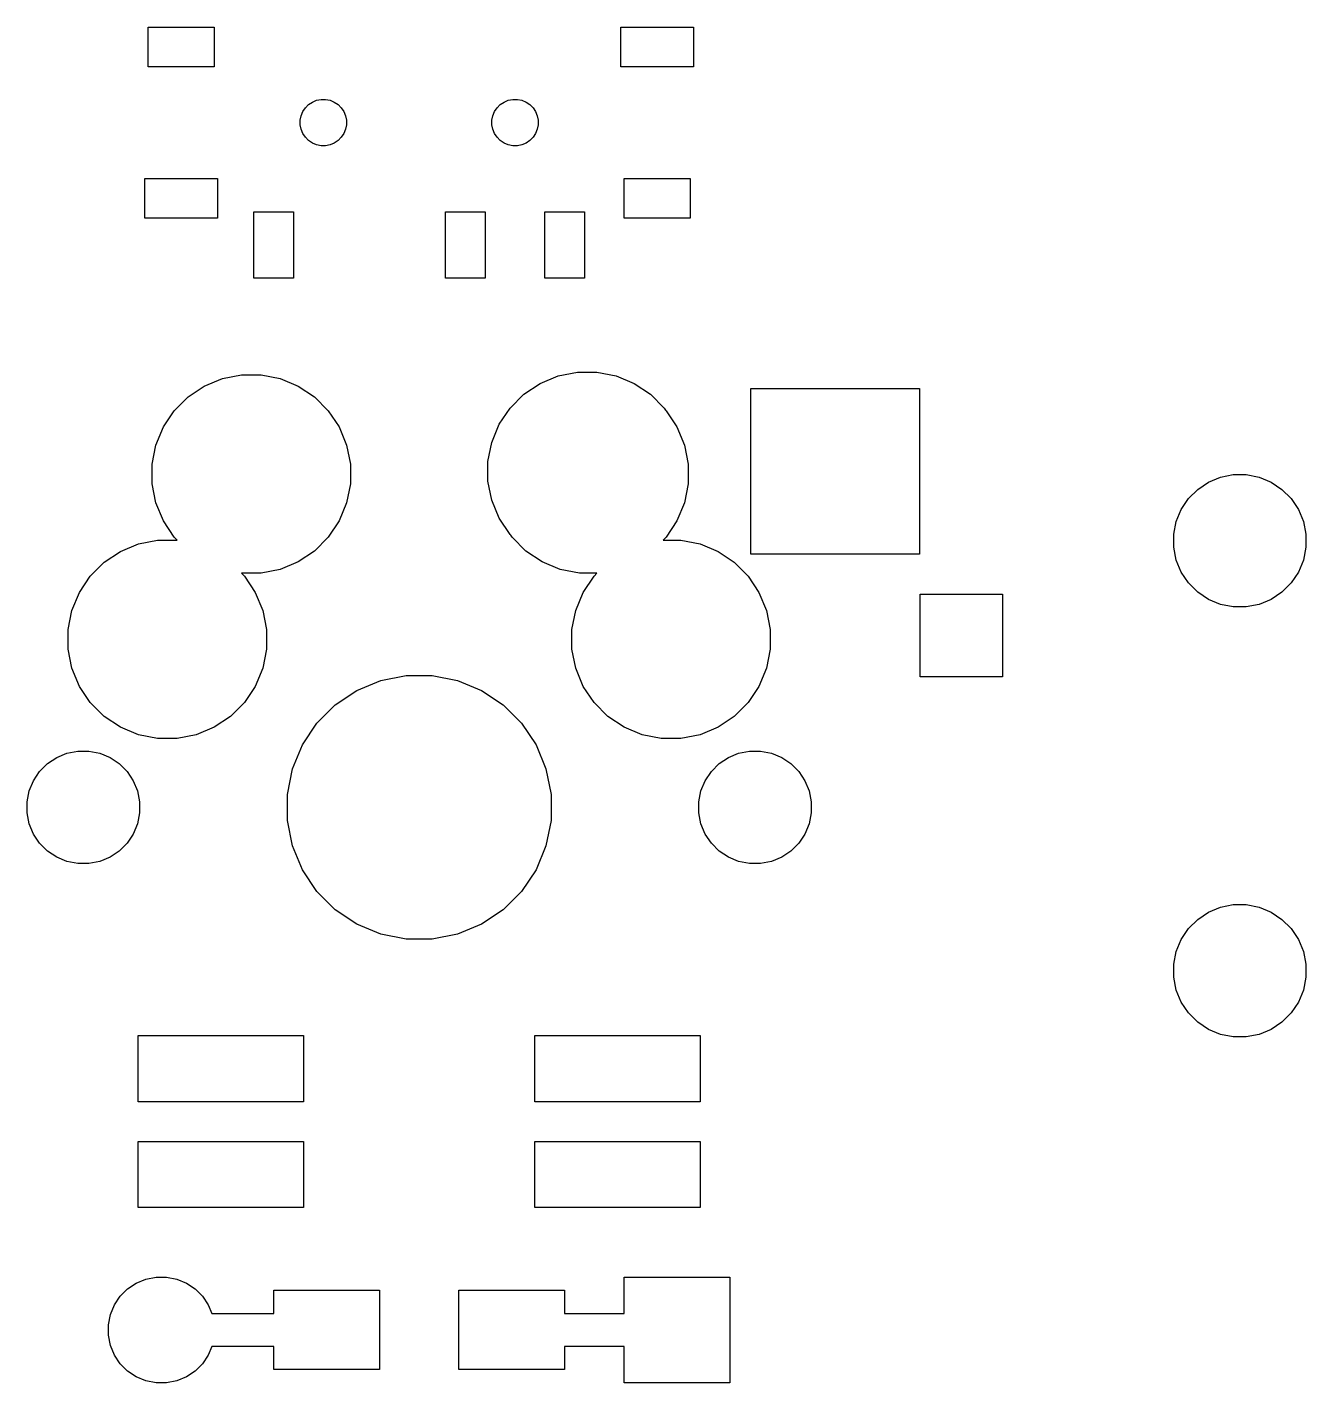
# Model space of a CAD drawing. Extents: x -9 to 124, y -88 to 15.
# Drawn here: x 89.32 to 108.66, y -11.7 to 8.79 of the extents above; entities that cross this region are included whole.
import ezdxf

# ---------------------------------------------------------------- set-up
doc = ezdxf.new("R2010")
doc.units = 0
doc.layers.add('BLACK', color=7, linetype='CONTINUOUS')

msp = doc.modelspace()

# ---------------------------------------------------------------- linework, layer by layer
at = {"layer": 'BLACK', "linetype": 'CONTINUOUS'}
for p, q in [((91.15, 8.195), (91.15, 8.795)), ((91.15, 8.795), (92.15, 8.795)), ((92.15, 8.795), (92.15, 8.195)), ((98.3, 8.195), (98.3, 8.795)), ((98.3, 8.795), (99.4, 8.795)), ((99.4, 8.795), (99.4, 8.195)), ((92.15, 8.195), (91.15, 8.195)), ((99.4, 8.195), (98.3, 8.195)), ((93.5281, 7.57511), (93.5769, 7.62386)), ((93.5769, 7.62386), (93.6342, 7.66217)), ((93.6342, 7.66217), (93.6979, 7.68855)), ((93.6979, 7.68855), (93.7655, 7.702)), ((93.7655, 7.702), (93.8345, 7.702)), ((93.8345, 7.702), (93.9021, 7.68855)), ((93.9021, 7.68855), (93.9658, 7.66217)), ((93.9658, 7.66217), (94.0231, 7.62386)), ((94.0231, 7.62386), (94.0719, 7.57511)), ((96.4281, 7.57511), (96.4769, 7.62386)), ((96.4769, 7.62386), (96.5342, 7.66217)), ((96.5342, 7.66217), (96.5979, 7.68855)), ((96.5979, 7.68855), (96.6655, 7.702)), ((96.6655, 7.702), (96.7345, 7.702)), ((96.7345, 7.702), (96.8021, 7.68855)), ((96.8021, 7.68855), (96.8658, 7.66217)), ((96.8658, 7.66217), (96.9231, 7.62386)), ((96.9231, 7.62386), (96.9719, 7.57511)), ((93.45, 7.38647), (93.4634, 7.45409)), ((93.45, 7.31753), (93.45, 7.38647)), ((93.4634, 7.45409), (93.4898, 7.51779)), ((93.4898, 7.51779), (93.5281, 7.57511)), ((94.0719, 7.57511), (94.1102, 7.51779)), ((94.1102, 7.51779), (94.1365, 7.45409)), ((94.1365, 7.45409), (94.15, 7.38647)), ((94.15, 7.38647), (94.15, 7.31753)), ((96.35, 7.38647), (96.3635, 7.45409)), ((96.35, 7.31753), (96.35, 7.38647)), ((96.3635, 7.45409), (96.3898, 7.51779)), ((96.3898, 7.51779), (96.4281, 7.57511)), ((96.9719, 7.57511), (97.0102, 7.51779)), ((97.0102, 7.51779), (97.0365, 7.45409)), ((97.0365, 7.45409), (97.05, 7.38647)), ((97.05, 7.38647), (97.05, 7.31753)), ((93.4634, 7.24991), (93.45, 7.31753)), ((93.4898, 7.18621), (93.4634, 7.24991)), ((93.5281, 7.12889), (93.4898, 7.18621)), ((94.1102, 7.18621), (94.0719, 7.12889)), ((94.1365, 7.24991), (94.1102, 7.18621)), ((94.15, 7.31753), (94.1365, 7.24991)), ((96.3635, 7.24991), (96.35, 7.31753)), ((96.3898, 7.18621), (96.3635, 7.24991)), ((96.4281, 7.12889), (96.3898, 7.18621)), ((97.0102, 7.18621), (96.9719, 7.12889)), ((97.0365, 7.24991), (97.0102, 7.18621)), ((97.05, 7.31753), (97.0365, 7.24991)), ((93.5769, 7.08014), (93.5281, 7.12889)), ((93.6342, 7.04183), (93.5769, 7.08014)), ((93.6979, 7.01545), (93.6342, 7.04183)), ((93.7655, 7.002), (93.6979, 7.01545)), ((93.8345, 7.002), (93.7655, 7.002)), ((93.9021, 7.01545), (93.8345, 7.002)), ((93.9658, 7.04183), (93.9021, 7.01545)), ((94.0231, 7.08014), (93.9658, 7.04183)), ((94.0719, 7.12889), (94.0231, 7.08014)), ((96.4769, 7.08014), (96.4281, 7.12889)), ((96.5342, 7.04183), (96.4769, 7.08014)), ((96.5979, 7.01545), (96.5342, 7.04183)), ((96.6655, 7.002), (96.5979, 7.01545)), ((96.7345, 7.002), (96.6655, 7.002)), ((96.8021, 7.01545), (96.7345, 7.002)), ((96.8658, 7.04183), (96.8021, 7.01545)), ((96.9231, 7.08014), (96.8658, 7.04183)), ((96.9719, 7.12889), (96.9231, 7.08014)), ((91.1, 5.909), (91.1, 6.509)), ((91.1, 6.509), (92.2, 6.509)), ((92.2, 6.509), (92.2, 5.909)), ((98.35, 5.909), (98.35, 6.509)), ((98.35, 6.509), (99.35, 6.509)), ((99.35, 6.509), (99.35, 5.909)), ((92.75, 5.002), (92.75, 6.002)), ((92.75, 6.002), (93.35, 6.002)), ((93.35, 6.002), (93.35, 5.002)), ((95.65, 5.002), (95.65, 6.002)), ((95.65, 6.002), (96.25, 6.002)), ((96.25, 6.002), (96.25, 5.002)), ((97.15, 5.002), (97.15, 6.002)), ((97.15, 6.002), (97.75, 6.002)), ((97.75, 6.002), (97.75, 5.002)), ((92.2, 5.909), (91.1, 5.909)), ((99.35, 5.909), (98.35, 5.909)), ((93.35, 5.002), (92.75, 5.002)), ((96.25, 5.002), (95.65, 5.002)), ((97.75, 5.002), (97.15, 5.002)), ((92.2725, 3.48236), (92.5623, 3.54)), ((92.5623, 3.54), (92.8577, 3.54)), ((92.8577, 3.54), (93.1475, 3.48236)), ((97.0795, 3.40928), (97.3525, 3.52236)), ((97.3525, 3.52236), (97.6423, 3.58)), ((97.6423, 3.58), (97.9377, 3.58)), ((97.9377, 3.58), (98.2275, 3.52236)), ((98.2275, 3.52236), (98.5005, 3.40928)), ((91.7538, 3.20513), (91.9995, 3.36928)), ((91.9995, 3.36928), (92.2725, 3.48236)), ((93.1475, 3.48236), (93.4205, 3.36928)), ((93.4205, 3.36928), (93.6662, 3.20513)), ((96.8338, 3.24513), (97.0795, 3.40928)), ((98.5005, 3.40928), (98.7462, 3.24513)), ((100.265, 0.83), (100.265, 3.33)), ((100.265, 3.33), (102.815, 3.33)), ((102.815, 3.33), (102.815, 0.83)), ((91.5449, 2.99619), (91.7538, 3.20513)), ((93.6662, 3.20513), (93.8751, 2.99619)), ((96.6249, 3.03619), (96.8338, 3.24513)), ((98.7462, 3.24513), (98.9551, 3.03619)), ((91.3807, 2.75052), (91.5449, 2.99619)), ((93.8751, 2.99619), (94.0393, 2.75052)), ((96.4607, 2.79052), (96.6249, 3.03619)), ((98.9551, 3.03619), (98.9753, 3.00606)), ((98.9753, 3.00606), (98.9851, 2.99619)), ((98.9851, 2.99619), (99.1493, 2.75052)), ((91.2676, 2.47753), (91.3807, 2.75052)), ((94.0393, 2.75052), (94.1524, 2.47753)), ((96.3476, 2.51753), (96.4607, 2.79052)), ((99.1493, 2.75052), (99.2624, 2.47753)), ((91.21, 2.18774), (91.2676, 2.47753)), ((94.1524, 2.47753), (94.21, 2.18774)), ((96.29, 2.22774), (96.3476, 2.51753)), ((99.2624, 2.47753), (99.32, 2.18774)), ((91.21, 1.89226), (91.21, 2.18774)), ((94.21, 2.18774), (94.21, 1.89226)), ((96.29, 1.93226), (96.29, 2.22774)), ((99.32, 2.18774), (99.32, 1.89226)), ((91.2676, 1.60247), (91.21, 1.89226)), ((94.21, 1.89226), (94.1524, 1.60247)), ((96.3476, 1.64247), (96.29, 1.93226)), ((99.32, 1.89226), (99.2624, 1.60247)), ((107.025, 1.80675), (107.188, 1.91619)), ((107.188, 1.91619), (107.37, 1.99157)), ((107.37, 1.99157), (107.564, 2.03)), ((107.564, 2.03), (107.76, 2.03)), ((107.76, 2.03), (107.954, 1.99157)), ((107.954, 1.99157), (108.136, 1.91619)), ((108.136, 1.91619), (108.299, 1.80675)), ((96.4607, 1.36948), (96.3476, 1.64247)), ((106.776, 1.50368), (106.885, 1.66746)), ((106.885, 1.66746), (107.025, 1.80675)), ((108.299, 1.80675), (108.439, 1.66746)), ((108.439, 1.66746), (108.548, 1.50368)), ((91.3807, 1.32948), (91.2676, 1.60247)), ((94.1524, 1.60247), (94.0393, 1.32948)), ((99.2624, 1.60247), (99.1493, 1.32948)), ((106.7, 1.32169), (106.776, 1.50368)), ((108.548, 1.50368), (108.624, 1.32169)), ((91.5449, 1.08381), (91.3807, 1.32948)), ((94.0393, 1.32948), (93.8751, 1.08381)), ((96.6249, 1.12381), (96.4607, 1.36948)), ((99.1493, 1.32948), (98.9851, 1.08381)), ((106.662, 1.12849), (106.7, 1.32169)), ((108.624, 1.32169), (108.662, 1.12849)), ((91.0025, 0.98236), (91.2923, 1.04)), ((91.2923, 1.04), (91.5877, 1.04)), ((91.5889, 1.03977), (91.5449, 1.08381)), ((91.5877, 1.04), (91.5889, 1.03977)), ((93.8751, 1.08381), (93.6662, 0.87487)), ((96.6347, 1.11394), (96.6249, 1.12381)), ((96.6549, 1.08381), (96.6347, 1.11394)), ((96.8638, 0.87487), (96.6549, 1.08381)), ((98.9851, 1.08381), (98.9413, 1.04)), ((98.9413, 1.04), (99.2077, 1.04)), ((99.2077, 1.04), (99.4975, 0.98236)), ((106.662, 0.93151), (106.662, 1.12849)), ((108.662, 1.12849), (108.662, 0.93151)), ((90.4838, 0.70513), (90.7295, 0.86928)), ((90.7295, 0.86928), (91.0025, 0.98236)), ((93.6662, 0.87487), (93.4205, 0.71072)), ((97.1095, 0.71072), (96.8638, 0.87487)), ((99.4975, 0.98236), (99.7705, 0.86928)), ((99.7705, 0.86928), (100.016, 0.70513)), ((102.815, 0.83), (100.265, 0.83)), ((106.7, 0.73831), (106.662, 0.93151)), ((108.662, 0.93151), (108.624, 0.73831)), ((90.2749, 0.49619), (90.4838, 0.70513)), ((93.4205, 0.71072), (93.1475, 0.59764)), ((97.3825, 0.59764), (97.1095, 0.71072)), ((100.016, 0.70513), (100.225, 0.49619)), ((106.776, 0.55632), (106.7, 0.73831)), ((108.624, 0.73831), (108.548, 0.55632)), ((90.1107, 0.25052), (90.2749, 0.49619)), ((92.5623, 0.54), (92.5611, 0.54023)), ((92.5611, 0.54023), (92.6051, 0.49619)), ((92.8577, 0.54), (92.5623, 0.54)), ((92.6051, 0.49619), (92.7693, 0.25052)), ((93.1475, 0.59764), (92.8577, 0.54)), ((97.6723, 0.54), (97.3825, 0.59764)), ((97.9387, 0.54), (97.6723, 0.54)), ((97.7307, 0.25052), (97.8949, 0.49619)), ((97.8949, 0.49619), (97.9387, 0.54)), ((100.225, 0.49619), (100.389, 0.25052)), ((106.885, 0.39254), (106.776, 0.55632)), ((108.548, 0.55632), (108.439, 0.39254)), ((89.9976, -0.02247), (90.1107, 0.25052)), ((92.7693, 0.25052), (92.8824, -0.02247)), ((97.6176, -0.02247), (97.7307, 0.25052)), ((100.389, 0.25052), (100.502, -0.02247)), ((102.825, -1.025), (102.825, 0.225)), ((102.825, 0.225), (104.075, 0.225)), ((104.075, 0.225), (104.075, -1.025)), ((107.025, 0.25325), (106.885, 0.39254)), ((107.188, 0.14381), (107.025, 0.25325)), ((108.299, 0.25325), (108.136, 0.14381)), ((108.439, 0.39254), (108.299, 0.25325)), ((107.37, 0.06843), (107.188, 0.14381)), ((107.564, 0.03), (107.37, 0.06843)), ((107.76, 0.03), (107.564, 0.03)), ((107.954, 0.06843), (107.76, 0.03)), ((108.136, 0.14381), (107.954, 0.06843)), ((89.94, -0.31226), (89.9976, -0.02247)), ((92.8824, -0.02247), (92.94, -0.31226)), ((97.56, -0.31226), (97.6176, -0.02247)), ((100.502, -0.02247), (100.56, -0.31226)), ((89.94, -0.60774), (89.94, -0.31226)), ((92.94, -0.31226), (92.94, -0.60774)), ((97.56, -0.60774), (97.56, -0.31226)), ((100.56, -0.31226), (100.56, -0.60774)), ((89.9976, -0.89753), (89.94, -0.60774)), ((92.94, -0.60774), (92.8824, -0.89753)), ((97.6176, -0.89753), (97.56, -0.60774)), ((100.56, -0.60774), (100.502, -0.89753)), ((90.1107, -1.17052), (89.9976, -0.89753)), ((92.8824, -0.89753), (92.7693, -1.17052)), ((94.6684, -1.08272), (95.0536, -1.0061)), ((95.0536, -1.0061), (95.4464, -1.0061)), ((95.4464, -1.0061), (95.8316, -1.08272)), ((97.7307, -1.17052), (97.6176, -0.89753)), ((100.502, -0.89753), (100.389, -1.17052)), ((90.2749, -1.41619), (90.1107, -1.17052)), ((92.7693, -1.17052), (92.6051, -1.41619)), ((94.3055, -1.23303), (94.6684, -1.08272)), ((95.8316, -1.08272), (96.1945, -1.23303)), ((97.8949, -1.41619), (97.7307, -1.17052)), ((100.389, -1.17052), (100.225, -1.41619)), ((104.075, -1.025), (102.825, -1.025)), ((90.4838, -1.62513), (90.2749, -1.41619)), ((92.6051, -1.41619), (92.3962, -1.62513)), ((93.979, -1.45124), (94.3055, -1.23303)), ((96.1945, -1.23303), (96.521, -1.45124)), ((98.1038, -1.62513), (97.8949, -1.41619)), ((100.225, -1.41619), (100.016, -1.62513)), ((90.7295, -1.78928), (90.4838, -1.62513)), ((92.3962, -1.62513), (92.1505, -1.78928)), ((93.7012, -1.72896), (93.979, -1.45124)), ((96.521, -1.45124), (96.7988, -1.72896)), ((98.3495, -1.78928), (98.1038, -1.62513)), ((100.016, -1.62513), (99.7705, -1.78928)), ((91.0025, -1.90236), (90.7295, -1.78928)), ((92.1505, -1.78928), (91.8775, -1.90236)), ((93.483, -2.05553), (93.7012, -1.72896)), ((96.7988, -1.72896), (97.017, -2.05553)), ((98.6225, -1.90236), (98.3495, -1.78928)), ((99.7705, -1.78928), (99.4975, -1.90236)), ((91.2923, -1.96), (91.0025, -1.90236)), ((91.5877, -1.96), (91.2923, -1.96)), ((91.8775, -1.90236), (91.5877, -1.96)), ((98.9123, -1.96), (98.6225, -1.90236)), ((99.2077, -1.96), (98.9123, -1.96)), ((99.4975, -1.90236), (99.2077, -1.96)), ((89.6276, -2.33906), (89.7669, -2.24594)), ((89.7669, -2.24594), (89.9218, -2.1818)), ((89.9218, -2.1818), (90.0862, -2.1491)), ((90.0862, -2.1491), (90.2538, -2.1491)), ((90.2538, -2.1491), (90.4182, -2.1818)), ((90.4182, -2.1818), (90.5731, -2.24594)), ((90.5731, -2.24594), (90.7124, -2.33906)), ((93.3327, -2.4184), (93.483, -2.05553)), ((97.017, -2.05553), (97.1673, -2.4184)), ((99.7876, -2.33906), (99.9269, -2.24594)), ((99.9269, -2.24594), (100.082, -2.1818)), ((100.082, -2.1818), (100.246, -2.1491)), ((100.246, -2.1491), (100.414, -2.1491)), ((100.414, -2.1491), (100.578, -2.1818)), ((100.578, -2.1818), (100.733, -2.24594)), ((100.733, -2.24594), (100.872, -2.33906)), ((89.4159, -2.59695), (89.5091, -2.45758)), ((89.5091, -2.45758), (89.6276, -2.33906)), ((90.7124, -2.33906), (90.8309, -2.45758)), ((90.8309, -2.45758), (90.9241, -2.59695)), ((93.2561, -2.80362), (93.3327, -2.4184)), ((97.1673, -2.4184), (97.2439, -2.80362)), ((99.5759, -2.59695), (99.6691, -2.45758)), ((99.6691, -2.45758), (99.7876, -2.33906)), ((100.872, -2.33906), (100.991, -2.45758)), ((100.991, -2.45758), (101.084, -2.59695)), ((89.3518, -2.7518), (89.4159, -2.59695)), ((90.9241, -2.59695), (90.9882, -2.7518)), ((99.5118, -2.7518), (99.5759, -2.59695)), ((101.084, -2.59695), (101.148, -2.7518)), ((89.3191, -2.91619), (89.3518, -2.7518)), ((90.9882, -2.7518), (91.0209, -2.91619)), ((93.2561, -3.19638), (93.2561, -2.80362)), ((97.2439, -2.80362), (97.2439, -3.19638)), ((99.4791, -2.91619), (99.5118, -2.7518)), ((101.148, -2.7518), (101.181, -2.91619)), ((89.3191, -3.08381), (89.3191, -2.91619)), ((91.0209, -2.91619), (91.0209, -3.08381)), ((99.4791, -3.08381), (99.4791, -2.91619)), ((101.181, -2.91619), (101.181, -3.08381)), ((89.3518, -3.2482), (89.3191, -3.08381)), ((89.4159, -3.40305), (89.3518, -3.2482)), ((90.9882, -3.2482), (90.9241, -3.40305)), ((91.0209, -3.08381), (90.9882, -3.2482)), ((93.3327, -3.5816), (93.2561, -3.19638)), ((97.2439, -3.19638), (97.1673, -3.5816)), ((99.5118, -3.2482), (99.4791, -3.08381)), ((99.5759, -3.40305), (99.5118, -3.2482)), ((101.148, -3.2482), (101.084, -3.40305)), ((101.181, -3.08381), (101.148, -3.2482)), ((89.5091, -3.54242), (89.4159, -3.40305)), ((90.9241, -3.40305), (90.8309, -3.54242)), ((99.6691, -3.54242), (99.5759, -3.40305)), ((101.084, -3.40305), (100.991, -3.54242)), ((89.6276, -3.66094), (89.5091, -3.54242)), ((89.7669, -3.75406), (89.6276, -3.66094)), ((90.7124, -3.66094), (90.5731, -3.75406)), ((90.8309, -3.54242), (90.7124, -3.66094)), ((93.483, -3.94447), (93.3327, -3.5816)), ((97.1673, -3.5816), (97.017, -3.94447)), ((99.7876, -3.66094), (99.6691, -3.54242)), ((99.9269, -3.75406), (99.7876, -3.66094)), ((100.872, -3.66094), (100.733, -3.75406)), ((100.991, -3.54242), (100.872, -3.66094)), ((89.9218, -3.8182), (89.7669, -3.75406)), ((90.0862, -3.8509), (89.9218, -3.8182)), ((90.2538, -3.8509), (90.0862, -3.8509)), ((90.4182, -3.8182), (90.2538, -3.8509)), ((90.5731, -3.75406), (90.4182, -3.8182)), ((100.082, -3.8182), (99.9269, -3.75406)), ((100.246, -3.8509), (100.082, -3.8182)), ((100.414, -3.8509), (100.246, -3.8509)), ((100.578, -3.8182), (100.414, -3.8509)), ((100.733, -3.75406), (100.578, -3.8182)), ((93.7012, -4.27104), (93.483, -3.94447)), ((97.017, -3.94447), (96.7988, -4.27104)), ((93.979, -4.54876), (93.7012, -4.27104)), ((96.7988, -4.27104), (96.521, -4.54876)), ((107.188, -4.58381), (107.37, -4.50843)), ((107.37, -4.50843), (107.564, -4.47)), ((107.564, -4.47), (107.76, -4.47)), ((107.76, -4.47), (107.954, -4.50843)), ((107.954, -4.50843), (108.136, -4.58381)), ((94.3055, -4.76697), (93.979, -4.54876)), ((96.521, -4.54876), (96.1945, -4.76697)), ((106.885, -4.83254), (107.025, -4.69325)), ((107.025, -4.69325), (107.188, -4.58381)), ((108.136, -4.58381), (108.299, -4.69325)), ((108.299, -4.69325), (108.439, -4.83254)), ((94.6684, -4.91728), (94.3055, -4.76697)), ((95.0536, -4.9939), (94.6684, -4.91728)), ((95.8316, -4.91728), (95.4464, -4.9939)), ((96.1945, -4.76697), (95.8316, -4.91728)), ((106.776, -4.99632), (106.885, -4.83254)), ((108.439, -4.83254), (108.548, -4.99632)), ((95.4464, -4.9939), (95.0536, -4.9939)), ((106.7, -5.17831), (106.776, -4.99632)), ((108.548, -4.99632), (108.624, -5.17831)), ((106.662, -5.37151), (106.7, -5.17831)), ((108.624, -5.17831), (108.662, -5.37151)), ((106.662, -5.56849), (106.662, -5.37151)), ((108.662, -5.37151), (108.662, -5.56849)), ((106.7, -5.76169), (106.662, -5.56849)), ((108.662, -5.56849), (108.624, -5.76169)), ((106.776, -5.94368), (106.7, -5.76169)), ((108.624, -5.76169), (108.548, -5.94368)), ((106.885, -6.10746), (106.776, -5.94368)), ((107.025, -6.24675), (106.885, -6.10746)), ((108.439, -6.10746), (108.299, -6.24675)), ((108.548, -5.94368), (108.439, -6.10746)), ((107.188, -6.35619), (107.025, -6.24675)), ((108.299, -6.24675), (108.136, -6.35619)), ((91, -7.45), (91, -6.45)), ((91, -6.45), (93.5, -6.45)), ((93.5, -6.45), (93.5, -7.45)), ((97, -7.45), (97, -6.45)), ((97, -6.45), (99.5, -6.45)), ((99.5, -6.45), (99.5, -7.45)), ((107.37, -6.43157), (107.188, -6.35619)), ((107.564, -6.47), (107.37, -6.43157)), ((107.76, -6.47), (107.564, -6.47)), ((107.954, -6.43157), (107.76, -6.47)), ((108.136, -6.35619), (107.954, -6.43157)), ((93.5, -7.45), (91, -7.45)), ((99.5, -7.45), (97, -7.45)), ((91, -9.05), (91, -8.05)), ((91, -8.05), (93.5, -8.05)), ((93.5, -8.05), (93.5, -9.05)), ((97, -9.05), (97, -8.05)), ((97, -8.05), (99.5, -8.05)), ((99.5, -8.05), (99.5, -9.05)), ((93.5, -9.05), (91, -9.05)), ((99.5, -9.05), (97, -9.05)), ((90.84, -10.2786), (90.9711, -10.191)), ((90.9711, -10.191), (91.1166, -10.1307)), ((91.1166, -10.1307), (91.2712, -10.1)), ((91.2712, -10.1), (91.4288, -10.1)), ((91.4288, -10.1), (91.5834, -10.1307)), ((91.5834, -10.1307), (91.7289, -10.191)), ((91.7289, -10.191), (91.86, -10.2786)), ((98.35, -10.65), (98.35, -10.1)), ((98.35, -10.1), (99.95, -10.1)), ((99.95, -10.1), (99.95, -11.7)), ((90.641, -10.5211), (90.7286, -10.39)), ((90.7286, -10.39), (90.84, -10.2786)), ((91.86, -10.2786), (91.9714, -10.39)), ((91.9714, -10.39), (92.059, -10.5211)), ((93.05, -10.65), (93.05, -10.3)), ((93.05, -10.3), (94.65, -10.3)), ((94.65, -10.3), (94.65, -11.5)), ((95.85, -11.5), (95.85, -10.3)), ((95.85, -10.3), (97.45, -10.3)), ((97.45, -10.3), (97.45, -10.65)), ((90.5807, -10.6666), (90.641, -10.5211)), ((92.059, -10.5211), (92.1124, -10.65)), ((92.1124, -10.65), (93.05, -10.65)), ((97.45, -10.65), (98.35, -10.65)), ((90.55, -10.8212), (90.5807, -10.6666)), ((90.55, -10.9788), (90.55, -10.8212)), ((90.5807, -11.1334), (90.55, -10.9788)), ((90.641, -11.2789), (90.5807, -11.1334)), ((92.1124, -11.15), (92.059, -11.2789)), ((93.05, -11.15), (92.1124, -11.15)), ((93.05, -11.5), (93.05, -11.15)), ((98.35, -11.15), (97.45, -11.15)), ((97.45, -11.15), (97.45, -11.5)), ((98.35, -11.7), (98.35, -11.15)), ((90.7286, -11.41), (90.641, -11.2789)), ((90.84, -11.5214), (90.7286, -11.41)), ((91.9714, -11.41), (91.86, -11.5214)), ((92.059, -11.2789), (91.9714, -11.41)), ((90.9711, -11.609), (90.84, -11.5214)), ((91.1166, -11.6693), (90.9711, -11.609)), ((91.2712, -11.7), (91.1166, -11.6693)), ((91.5834, -11.6693), (91.4288, -11.7)), ((91.7289, -11.609), (91.5834, -11.6693)), ((91.86, -11.5214), (91.7289, -11.609)), ((94.65, -11.5), (93.05, -11.5)), ((97.45, -11.5), (95.85, -11.5)), ((91.4288, -11.7), (91.2712, -11.7)), ((99.95, -11.7), (98.35, -11.7))]:
    msp.add_line(p, q, dxfattribs=at)

doc.saveas('drawing.dxf')
